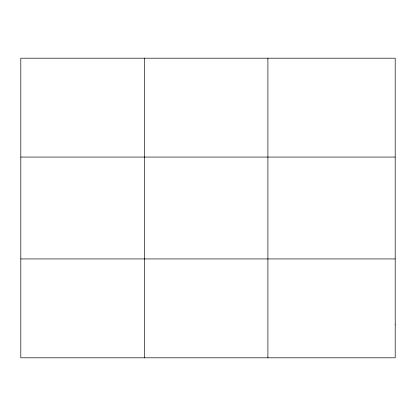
<?xml version="1.0" encoding="UTF-8"?>
<svg xmlns="http://www.w3.org/2000/svg" width="416" height="416" viewBox="0 0 416 416"><rect width="100%" height="100%" fill="white"/><g stroke="black" fill="none" stroke-linecap="round" stroke-linejoin="round"><path stroke-width="0.62" d="M144.352 357.807L144.352 58.193M267.904 357.807L267.904 58.193M20.8 157.066L395.2 157.066M20.8 258.934L395.2 258.934M395.2 324.849L395.2 357.807L20.8 357.807L20.8 58.193L395.2 58.193L395.2 324.849"/></g></svg>
